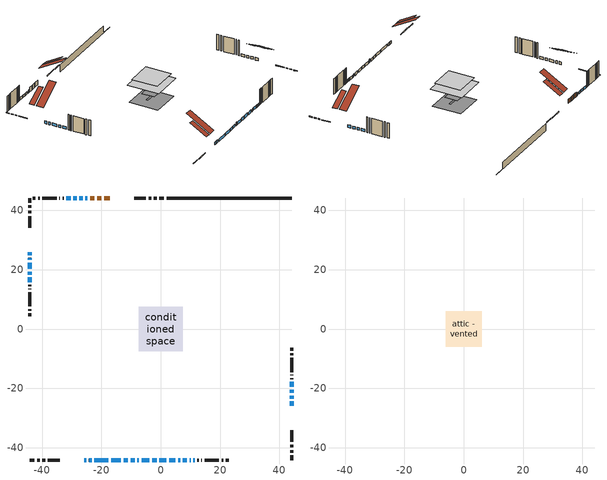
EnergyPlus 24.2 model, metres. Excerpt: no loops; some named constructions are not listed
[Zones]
conditioned space
 floor outside (Floor1 construction): -2.91,-2.91 -2.91,2.91 2.91,2.91 2.91,-2.91 z1.92
 floor adiabatic (AdiabaticFloorConstruction): -7.43,-7.43 -7.43,7.43 7.43,7.43 7.43,-7.43 z6.8
 floor foundation (Slab1 construction): -6.69,-6.69 -6.69,6.69 6.69,6.69 6.69,-6.69 z-1.45
 floor foundation (Slab2 construction): -3.71,-0.33 -3.71,0.33 3.71,0.33 3.71,-0.33 z0
 wall outside (RimJoist1 construction): 1.09,44.16 -0.48,44.16 / -44.16,-44.16 -42.59,-44.16 / -44.16,44.16 -44.16,42.59 / 44.16,-44.16 44.16,-42.59 z1.92:2.22
 wall outside (RimJoist2 construction): -1.4,44.16 -2.28,44.16 / -41.66,-44.16 -40.79,-44.16 / -44.16,41.66 -44.16,40.79 / 44.16,-41.66 44.16,-40.79 z1.92:2.22
 wall outside (RimJoist3 construction): -3.21,44.16 -4.08,44.16 / -39.86,-44.16 -38.98,-44.16 / -44.16,39.86 -44.16,38.98 / 44.16,-39.86 44.16,-38.98 z1.92:2.22
 wall outside (RimJoist4 construction): -5.01,44.16 -9.01,44.16 / -38.05,-44.16 -34.06,-44.16 / -44.16,38.05 -44.16,34.06 / 44.16,-38.05 44.16,-34.06 z1.92:2.22
 wall outside (AdiabaticWallConstruction 1): -17.27,44.16 -19.07,44.16 / -19.99,44.16 -21.44,44.16 / -22.36,44.16 -23.8,44.16 z1.92:3.95
 wall outside (AdiabaticWallConstruction): -25.8,-44.16 -25.11,-44.16 / -44.16,25.8 -44.16,24.86 / 44.16,-25.8 44.16,-24.39 / -24.73,44.16 -25.37,44.16 / -24.18,-44.16 -23.31,-44.16 / -44.16,23.93 -44.16,23.3 / -22.38,-44.16 -17.65,-44.16 / -44.16,22.37 -44.16,20.28 / -16.72,-44.16 -13.4,-44.16 / -12.47,-44.16 -11.06,-44.16 / 44.16,-23.46 44.16,-22.42 / -26.29,44.16 -27.41,44.16 / -10.13,-44.16 -8.78,-44.16 / -6.41,-44.16 -3.83,-44.16 / 44.16,-21.49 44.16,-20.44 / 44.16,-19.52 44.16,-17.81 / -44.16,19.36 -44.16,18.35 / 2.82,-44.16 4.91,-44.16 / -44.16,17.42 -44.16,15.77 / -28.34,44.16 -29.45,44.16 / 5.84,-44.16 6.52,-44.16 / 7.45,-44.16 8.8,-44.16 / 9.73,-44.16 10.1,-44.16 / -30.38,44.16 -31.79,44.16 / 11.03,-44.16 11.45,-44.16 z1.92:3.14; -7.85,-44.16 -7.34,-44.16 z1.92:3.55; -2.9,-44.16 -1.43,-44.16 / -0.5,-44.16 1.89,-44.16 z1.92:3.24
 wall outside (Wall1 construction): -32.72,44.16 -33.09,44.16 / 12.38,-44.16 12.75,-44.16 / -44.16,14.84 -44.16,14.47 / 44.16,-16.89 44.16,-16.52 z1.92:9.24
 wall outside (Wall2 construction): -34.01,44.16 -34.17,44.16 / 13.68,-44.16 13.83,-44.16 / -44.16,13.54 -44.16,13.39 / 44.16,-15.59 44.16,-15.44 z1.92:9.24
 wall outside (Wall3 construction): -35.1,44.16 -39.91,44.16 / 14.76,-44.16 19.57,-44.16 / -44.16,12.46 -44.16,7.65 / 44.16,-14.51 44.16,-9.69 z1.92:9.24
 wall outside (Wall4 construction): -40.84,44.16 -41.37,44.16 / 20.5,-44.16 21.03,-44.16 / -44.16,6.72 -44.16,6.19 / 44.16,-8.76 44.16,-8.24 z1.92:9.24
 wall outside (Wall6 construction): -42.3,44.16 -43.23,44.16 / 21.96,-44.16 22.89,-44.16 / -44.16,5.26 -44.16,4.33 / 44.16,-7.31 44.16,-6.38 z1.92:9.24
 wall foundation (FoundationWall1 construction): 2.02,44.16,-1.45 2.02,44.16,1.92 38.73,44.16,1.92 38.73,44.16,-1.35 44.16,44.16,-1.35 44.16,44.16,-1.45
 window (WindowConstruction): -25.8,-44.16 -25.11,-44.16 z1.92:3.14
 window (WindowConstruction 5): -44.16,25.8 -44.16,24.86 z1.92:3.14
 window (WindowConstruction 6): 44.16,-25.8 44.16,-24.39 z1.92:3.14
 window (WindowConstruction 7): -24.73,44.16 -25.37,44.16 z1.92:3.14
 window (WindowConstruction 8): -24.18,-44.16 -23.31,-44.16 z1.92:3.14
 window (WindowConstruction 9): -44.16,23.93 -44.16,23.3 z1.92:3.14
 window (WindowConstruction 10): -22.38,-44.16 -17.65,-44.16 z1.92:3.14
 window (WindowConstruction 11): -44.16,22.37 -44.16,20.28 z1.92:3.14
 window (WindowConstruction 12): -16.72,-44.16 -13.4,-44.16 z1.92:3.14
 window (WindowConstruction 13): -12.47,-44.16 -11.06,-44.16 z1.92:3.14
 window (WindowConstruction 14): 44.16,-23.46 44.16,-22.42 z1.92:3.14
 window (WindowConstruction 15): -26.29,44.16 -27.41,44.16 z1.92:3.14
 window (WindowConstruction 26): -10.13,-44.16 -8.78,-44.16 z1.92:3.14
 window (WindowConstruction 27): -7.85,-44.16 -7.34,-44.16 z1.92:3.54
 window (WindowConstruction 19): -6.41,-44.16 -3.83,-44.16 z1.92:3.14
 window (WindowConstruction 20): 44.16,-21.49 44.16,-20.45 z1.92:3.14
 window (WindowConstruction 21): 44.16,-19.52 44.16,-17.82 z1.92:3.14
 window (WindowConstruction 22): -44.16,19.36 -44.16,18.35 z1.92:3.14
 window (WindowConstruction 23): -2.9,-44.16 -1.43,-44.16 z1.92:3.24
 window (WindowConstruction 24): -0.5,-44.16 1.89,-44.16 z1.92:3.24
 window (WindowConstruction 1): 2.82,-44.16 4.91,-44.16 z1.92:3.14
 window (WindowConstruction 25): -44.16,17.42 -44.16,15.77 z1.92:3.14
 window (WindowConstruction 16): -28.34,44.16 -29.45,44.16 z1.92:3.14
 window (WindowConstruction 17): 5.84,-44.16 6.52,-44.16 z1.92:3.14
 window (WindowConstruction 18): 7.45,-44.16 8.8,-44.16 z1.92:3.14
 window (WindowConstruction 2): 9.73,-44.16 10.1,-44.16 z1.92:3.14
 window (WindowConstruction 3): -30.38,44.16 -31.79,44.16 z1.92:3.14
 window (WindowConstruction 4): 11.03,-44.16 11.45,-44.16 z1.92:3.14
 door (Door): -17.27,44.16 -19.07,44.16 z1.92:3.95
 door (Door 1): -20,44.16 -21.43,44.16 z1.92:3.95
 door (Door 2): -22.36,44.16 -23.8,44.16 z1.92:3.95
 ceiling adiabatic (AdiabaticFloorConstruction): 7.43,-7.43 7.43,7.43 -7.43,7.43 -7.43,-7.43 z6.8
 roof outside (Roof1 construction): -12.19,44.16,9.24 -12.19,36.39,13.76 -9.94,36.39,13.76 -9.94,44.16,9.24; -30.88,-44.16,9.24 -30.88,-36.39,13.76 -33.13,-36.39,13.76 -33.13,-44.16,9.24; -44.16,30.88,9.24 -36.39,30.88,13.76 -36.39,33.13,13.76 -44.16,33.13,9.24; 44.16,-30.88,9.24 36.39,-30.88,13.76 36.39,-33.13,13.76 44.16,-33.13,9.24
attic - vented
 floor to conditioned space (Floor2 construction Reversed): -5.99,-5.99 -5.99,5.99 5.99,5.99 5.99,-5.99 z9.24
 roof outside (Roof2 construction): -16.34,44.16,9.24 -16.34,33.01,15.73 -13.12,33.01,15.73 -13.12,44.16,9.24; -26.73,-44.16,9.24 -26.73,-33.01,15.73 -29.95,-33.01,15.73 -29.95,-44.16,9.24; -44.16,26.73,9.24 -33.01,26.73,15.73 -33.01,29.95,15.73 -44.16,29.95,9.24; 44.16,-26.73,9.24 33.01,-26.73,15.73 33.01,-29.95,15.73 44.16,-29.95,9.24
[Schedule:Day:Interval]
misc plug loads schedule day: No, 06:00, 0.705882, 07:00, 0.745098, 08:00, 0.803922, 15:00, 0.823529, 16:00, 0.862745, 17:00, 0.921569, 18:00, 0.980392, 19:00, 1, 20:00, 0.980392, 21:00, 0.941176, 22:00, 0.862745, 23:00, 0.784314, 24:00, 0.72549
misc plug loads schedule default day; general water use schedule default day; clothes dryer exhaust 0 schedule default day; cooling season schedule day; cooling season schedule day 2; cooling season schedule default day; exterior lighting schedule default day; natural vent schedule default day: No, 24:00, 0
general water use schedule day: No, 01:00, 0.315068, 03:00, 0.287671, 04:00, 0.342466, 05:00, 0.369863, 06:00, 0.520548, 07:00, 0.60274, 08:00, 0.534247, 10:00, 0.506849, 11:00, 0.465753, 14:00, 0.479452, 15:00, 0.534247, 16:00, 0.589041, 17:00, 0.69863, 18:00, 0.876712, 19:00, 0.890411, 20:00, 0.986301, 21:00, 1, 22:00, 0.863014, 23:00, 0.616438, 24:00, 0.465753
clothes dryer exhaust 0 schedule day: No, 01:00, 0.123457, 02:00, 0.0740741, 03:00, 0.0493827, 04:00, 0.0246914, 05:00, 0.0493827, 06:00, 0.0740741, 07:00, 0.197531, 08:00, 0.395062, 09:00, 0.592593, 10:00, 0.839506, 11:00, 0.962963, 12:00, 1, 13:00, 0.91358, 14:00, 0.82716, 15:00, 0.716049, 16:00, 0.753086, 17:00, 0.679012, 18:00, 0.666667, 20:00, 0.62963, 21:00, 0.641975, 22:00, 0.666667, 23:00, 0.54321, 24:00, 0.296296
cooling season schedule day 1: No, 24:00, 1
exterior lighting schedule day: No, 01:00, 0.566667, 03:00, 0.524167, 05:00, 0.495833, 06:00, 0.5525, 07:00, 0.623333, 08:00, 0.580833, 09:00, 0.439167, 10:00, 0.354167, 12:00, 0.34, 13:00, 0.354167, 14:00, 0.396667, 15:00, 0.425, 16:00, 0.495833, 17:00, 0.623333, 18:00, 0.793333, 19:00, 0.906667, 20:00, 0.963333, 21:00, 0.991667, 22:00, 0.920833, 23:00, 0.793333, 24:00, 0.665833
exterior lighting schedule day 1: No, 01:00, 0.528571, 03:00, 0.488929, 05:00, 0.4625, 06:00, 0.515357, 07:00, 0.581429, 08:00, 0.541786, 09:00, 0.409643, 10:00, 0.330357, 12:00, 0.317143, 13:00, 0.330357, 14:00, 0.37, 15:00, 0.396429, 16:00, 0.4625, 17:00, 0.581429, 18:00, 0.74, 19:00, 0.845714, 20:00, 0.898571, 21:00, 0.925, 22:00, 0.858929, 23:00, 0.74, 24:00, 0.621071
exterior lighting schedule day 10: No, 01:00, 0.552381, 03:00, 0.510952, 05:00, 0.483333, 06:00, 0.538571, 07:00, 0.607619, 08:00, 0.56619, 09:00, 0.428095, 10:00, 0.345238, 12:00, 0.331429, 13:00, 0.345238, 14:00, 0.386667, 15:00, 0.414286, 16:00, 0.483333, 17:00, 0.607619, 18:00, 0.773333, 19:00, 0.88381, 20:00, 0.939048, 21:00, 0.966667, 22:00, 0.897619, 23:00, 0.773333, 24:00, 0.649048
exterior lighting schedule day 11: No, 01:00, 0.571429, 03:00, 0.528571, 05:00, 0.5, 06:00, 0.557143, 07:00, 0.628571, 08:00, 0.585714, 09:00, 0.442857, 10:00, 0.357143, 12:00, 0.342857, 13:00, 0.357143, 14:00, 0.4, 15:00, 0.428571, 16:00, 0.5, 17:00, 0.628571, 18:00, 0.8, 19:00, 0.914286, 20:00, 0.971429, 21:00, 1, 22:00, 0.928571, 23:00, 0.8, 24:00, 0.671429
exterior lighting schedule day 2: No, 01:00, 0.485714, 03:00, 0.449286, 05:00, 0.425, 06:00, 0.473571, 07:00, 0.534286, 08:00, 0.497857, 09:00, 0.376429, 10:00, 0.303571, 12:00, 0.291429, 13:00, 0.303571, 14:00, 0.34, 15:00, 0.364286, 16:00, 0.425, 17:00, 0.534286, 18:00, 0.68, 19:00, 0.777143, 20:00, 0.825714, 21:00, 0.85, 22:00, 0.789286, 23:00, 0.68, 24:00, 0.570714
exterior lighting schedule day 3: No, 01:00, 0.442857, 03:00, 0.409643, 05:00, 0.3875, 06:00, 0.431786, 07:00, 0.487143, 08:00, 0.453929, 09:00, 0.343214, 10:00, 0.276786, 12:00, 0.265714, 13:00, 0.276786, 14:00, 0.31, 15:00, 0.332143, 16:00, 0.3875, 17:00, 0.487143, 18:00, 0.62, 19:00, 0.708571, 20:00, 0.752857, 21:00, 0.775, 22:00, 0.719643, 23:00, 0.62, 24:00, 0.520357
exterior lighting schedule day 4: No, 01:00, 0.4, 03:00, 0.37, 05:00, 0.35, 06:00, 0.39, 07:00, 0.44, 08:00, 0.41, 09:00, 0.31, 10:00, 0.25, 12:00, 0.24, 13:00, 0.25, 14:00, 0.28, 15:00, 0.3, 16:00, 0.35, 17:00, 0.44, 18:00, 0.56, 19:00, 0.64, 20:00, 0.68, 21:00, 0.7, 22:00, 0.65, 23:00, 0.56, 24:00, 0.47
exterior lighting schedule day 5: No, 01:00, 0.380952, 03:00, 0.352381, 05:00, 0.333333, 06:00, 0.371429, 07:00, 0.419048, 08:00, 0.390476, 09:00, 0.295238, 10:00, 0.238095, 12:00, 0.228571, 13:00, 0.238095, 14:00, 0.266667, 15:00, 0.285714, 16:00, 0.333333, 17:00, 0.419048, 18:00, 0.533333, 19:00, 0.609524, 20:00, 0.647619, 21:00, 0.666667, 22:00, 0.619048, 23:00, 0.533333, 24:00, 0.447619
exterior lighting schedule day 6: No, 01:00, 0.390476, 03:00, 0.36119, 05:00, 0.341667, 06:00, 0.380714, 07:00, 0.429524, 08:00, 0.400238, 09:00, 0.302619, 10:00, 0.244048, 12:00, 0.234286, 13:00, 0.244048, 14:00, 0.273333, 15:00, 0.292857, 16:00, 0.341667, 17:00, 0.429524, 18:00, 0.546667, 19:00, 0.624762, 20:00, 0.66381, 21:00, 0.683333, 22:00, 0.634524, 23:00, 0.546667, 24:00, 0.45881
exterior lighting schedule day 7: No, 01:00, 0.419048, 03:00, 0.387619, 05:00, 0.366667, 06:00, 0.408571, 07:00, 0.460952, 08:00, 0.429524, 09:00, 0.324762, 10:00, 0.261905, 12:00, 0.251429, 13:00, 0.261905, 14:00, 0.293333, 15:00, 0.314286, 16:00, 0.366667, 17:00, 0.460952, 18:00, 0.586667, 19:00, 0.670476, 20:00, 0.712381, 21:00, 0.733333, 22:00, 0.680952, 23:00, 0.586667, 24:00, 0.492381
exterior lighting schedule day 8: No, 01:00, 0.466667, 03:00, 0.431667, 05:00, 0.408333, 06:00, 0.455, 07:00, 0.513333, 08:00, 0.478333, 09:00, 0.361667, 10:00, 0.291667, 12:00, 0.28, 13:00, 0.291667, 14:00, 0.326667, 15:00, 0.35, 16:00, 0.408333, 17:00, 0.513333, 18:00, 0.653333, 19:00, 0.746667, 20:00, 0.793333, 21:00, 0.816667, 22:00, 0.758333, 23:00, 0.653333, 24:00, 0.548333
exterior lighting schedule day 9: No, 01:00, 0.509524, 03:00, 0.47131, 05:00, 0.445833, 06:00, 0.496786, 07:00, 0.560476, 08:00, 0.522262, 09:00, 0.394881, 10:00, 0.318452, 12:00, 0.305714, 13:00, 0.318452, 14:00, 0.356667, 15:00, 0.382143, 16:00, 0.445833, 17:00, 0.560476, 18:00, 0.713333, 19:00, 0.815238, 20:00, 0.86619, 21:00, 0.891667, 22:00, 0.827976, 23:00, 0.713333, 24:00, 0.59869
[Schedule:Week:Daily]
misc plug loads schedule Week Rule - Jan1-Dec31: misc plug loads schedule day, misc plug loads schedule day, misc plug loads schedule day, misc plug loads schedule day, misc plug loads schedule day, misc plug loads schedule day, misc plug loads schedule day, misc plug loads schedule default day, misc plug loads schedule default day, misc plug loads schedule default day, misc plug loads schedule default day, misc plug loads schedule default day
general water use schedule Week Rule - Jan1-Dec31: general water use schedule day, general water use schedule day, general water use schedule day, general water use schedule day, general water use schedule day, general water use schedule day, general water use schedule day, general water use schedule default day, general water use schedule default day, general water use schedule default day, general water use schedule default day, general water use schedule default day
clothes dryer exhaust 0 schedule Week Rule - Jan1-Dec31: clothes dryer exhaust 0 schedule day, clothes dryer exhaust 0 schedule day, clothes dryer exhaust 0 schedule day, clothes dryer exhaust 0 schedule day, clothes dryer exhaust 0 schedule day, clothes dryer exhaust 0 schedule day, clothes dryer exhaust 0 schedule day, clothes dryer exhaust 0 schedule default day, clothes dryer exhaust 0 schedule default day, clothes dryer exhaust 0 schedule default day, clothes dryer exhaust 0 schedule default day, clothes dryer exhaust 0 schedule default day
cooling season schedule Week Rule - Jan1-May26: cooling season schedule day, cooling season schedule day, cooling season schedule day, cooling season schedule day, cooling season schedule day, cooling season schedule day, cooling season schedule day, cooling season schedule default day, cooling season schedule default day, cooling season schedule default day, cooling season schedule default day, cooling season schedule default day
cooling season schedule Week Rule - May27-Jun2: cooling season schedule day, cooling season schedule day, cooling season schedule day, cooling season schedule day, cooling season schedule day, cooling season schedule day 1, cooling season schedule day 1, cooling season schedule default day, cooling season schedule default day, cooling season schedule default day, cooling season schedule default day, cooling season schedule default day
cooling season schedule Week Rule - Jun3-Aug25: cooling season schedule day 1, cooling season schedule day 1, cooling season schedule day 1, cooling season schedule day 1, cooling season schedule day 1, cooling season schedule day 1, cooling season schedule day 1, cooling season schedule default day, cooling season schedule default day, cooling season schedule default day, cooling season schedule default day, cooling season schedule default day
cooling season schedule Week Rule - Aug26-Sep1: cooling season schedule day 1, cooling season schedule day 1, cooling season schedule day 1, cooling season schedule day 1, cooling season schedule day 1, cooling season schedule day 1, cooling season schedule day 2, cooling season schedule default day, cooling season schedule default day, cooling season schedule default day, cooling season schedule default day, cooling season schedule default day
cooling season schedule Week Rule - Sep2-Dec31: cooling season schedule day 2, cooling season schedule day 2, cooling season schedule day 2, cooling season schedule day 2, cooling season schedule day 2, cooling season schedule day 2, cooling season schedule day 2, cooling season schedule default day, cooling season schedule default day, cooling season schedule default day, cooling season schedule default day, cooling season schedule default day
exterior lighting schedule Week Rule - Jan1-Jan27: exterior lighting schedule day, exterior lighting schedule day, exterior lighting schedule day, exterior lighting schedule day, exterior lighting schedule day, exterior lighting schedule day, exterior lighting schedule day, exterior lighting schedule default day, exterior lighting schedule default day, exterior lighting schedule default day, exterior lighting schedule default day, exterior lighting schedule default day
exterior lighting schedule Week Rule - Jan28-Feb3: exterior lighting schedule day, exterior lighting schedule day, exterior lighting schedule day, exterior lighting schedule day, exterior lighting schedule day 1, exterior lighting schedule day 1, exterior lighting schedule day 1, exterior lighting schedule default day, exterior lighting schedule default day, exterior lighting schedule default day, exterior lighting schedule default day, exterior lighting schedule default day
exterior lighting schedule Week Rule - Feb4-Feb24: exterior lighting schedule day 1, exterior lighting schedule day 1, exterior lighting schedule day 1, exterior lighting schedule day 1, exterior lighting schedule day 1, exterior lighting schedule day 1, exterior lighting schedule day 1, exterior lighting schedule default day, exterior lighting schedule default day, exterior lighting schedule default day, exterior lighting schedule default day, exterior lighting schedule default day
exterior lighting schedule Week Rule - Feb25-Mar3: exterior lighting schedule day 1, exterior lighting schedule day 1, exterior lighting schedule day 1, exterior lighting schedule day 1, exterior lighting schedule day 2, exterior lighting schedule day 2, exterior lighting schedule day 2, exterior lighting schedule default day, exterior lighting schedule default day, exterior lighting schedule default day, exterior lighting schedule default day, exterior lighting schedule default day
exterior lighting schedule Week Rule - Mar4-Mar31: exterior lighting schedule day 2, exterior lighting schedule day 2, exterior lighting schedule day 2, exterior lighting schedule day 2, exterior lighting schedule day 2, exterior lighting schedule day 2, exterior lighting schedule day 2, exterior lighting schedule default day, exterior lighting schedule default day, exterior lighting schedule default day, exterior lighting schedule default day, exterior lighting schedule default day
exterior lighting schedule Week Rule - Apr1-Apr28: exterior lighting schedule day 3, exterior lighting schedule day 3, exterior lighting schedule day 3, exterior lighting schedule day 3, exterior lighting schedule day 3, exterior lighting schedule day 3, exterior lighting schedule day 3, exterior lighting schedule default day, exterior lighting schedule default day, exterior lighting schedule default day, exterior lighting schedule default day, exterior lighting schedule default day
exterior lighting schedule Week Rule - Apr29-May5: exterior lighting schedule day 3, exterior lighting schedule day 3, exterior lighting schedule day 4, exterior lighting schedule day 4, exterior lighting schedule day 4, exterior lighting schedule day 4, exterior lighting schedule day 4, exterior lighting schedule default day, exterior lighting schedule default day, exterior lighting schedule default day, exterior lighting schedule default day, exterior lighting schedule default day
exterior lighting schedule Week Rule - May6-May26: exterior lighting schedule day 4, exterior lighting schedule day 4, exterior lighting schedule day 4, exterior lighting schedule day 4, exterior lighting schedule day 4, exterior lighting schedule day 4, exterior lighting schedule day 4, exterior lighting schedule default day, exterior lighting schedule default day, exterior lighting schedule default day, exterior lighting schedule default day, exterior lighting schedule default day
exterior lighting schedule Week Rule - May27-Jun2: exterior lighting schedule day 4, exterior lighting schedule day 4, exterior lighting schedule day 4, exterior lighting schedule day 4, exterior lighting schedule day 4, exterior lighting schedule day 5, exterior lighting schedule day 5, exterior lighting schedule default day, exterior lighting schedule default day, exterior lighting schedule default day, exterior lighting schedule default day, exterior lighting schedule default day
exterior lighting schedule Week Rule - Jun3-Jun30: exterior lighting schedule day 5, exterior lighting schedule day 5, exterior lighting schedule day 5, exterior lighting schedule day 5, exterior lighting schedule day 5, exterior lighting schedule day 5, exterior lighting schedule day 5, exterior lighting schedule default day, exterior lighting schedule default day, exterior lighting schedule default day, exterior lighting schedule default day, exterior lighting schedule default day
exterior lighting schedule Week Rule - Jul1-Jul28: exterior lighting schedule day 6, exterior lighting schedule day 6, exterior lighting schedule day 6, exterior lighting schedule day 6, exterior lighting schedule day 6, exterior lighting schedule day 6, exterior lighting schedule day 6, exterior lighting schedule default day, exterior lighting schedule default day, exterior lighting schedule default day, exterior lighting schedule default day, exterior lighting schedule default day
exterior lighting schedule Week Rule - Jul29-Aug4: exterior lighting schedule day 6, exterior lighting schedule day 6, exterior lighting schedule day 6, exterior lighting schedule day 7, exterior lighting schedule day 7, exterior lighting schedule day 7, exterior lighting schedule day 7, exterior lighting schedule default day, exterior lighting schedule default day, exterior lighting schedule default day, exterior lighting schedule default day, exterior lighting schedule default day
exterior lighting schedule Week Rule - Aug5-Aug25: exterior lighting schedule day 7, exterior lighting schedule day 7, exterior lighting schedule day 7, exterior lighting schedule day 7, exterior lighting schedule day 7, exterior lighting schedule day 7, exterior lighting schedule day 7, exterior lighting schedule default day, exterior lighting schedule default day, exterior lighting schedule default day, exterior lighting schedule default day, exterior lighting schedule default day
exterior lighting schedule Week Rule - Aug26-Sep1: exterior lighting schedule day 7, exterior lighting schedule day 7, exterior lighting schedule day 7, exterior lighting schedule day 7, exterior lighting schedule day 7, exterior lighting schedule day 7, exterior lighting schedule day 8, exterior lighting schedule default day, exterior lighting schedule default day, exterior lighting schedule default day, exterior lighting schedule default day, exterior lighting schedule default day
exterior lighting schedule Week Rule - Sep2-Sep29: exterior lighting schedule day 8, exterior lighting schedule day 8, exterior lighting schedule day 8, exterior lighting schedule day 8, exterior lighting schedule day 8, exterior lighting schedule day 8, exterior lighting schedule day 8, exterior lighting schedule default day, exterior lighting schedule default day, exterior lighting schedule default day, exterior lighting schedule default day, exterior lighting schedule default day
exterior lighting schedule Week Rule - Sep30-Oct6: exterior lighting schedule day 8, exterior lighting schedule day 9, exterior lighting schedule day 9, exterior lighting schedule day 9, exterior lighting schedule day 9, exterior lighting schedule day 9, exterior lighting schedule day 9, exterior lighting schedule default day, exterior lighting schedule default day, exterior lighting schedule default day, exterior lighting schedule default day, exterior lighting schedule default day
exterior lighting schedule Week Rule - Oct7-Oct27: exterior lighting schedule day 9, exterior lighting schedule day 9, exterior lighting schedule day 9, exterior lighting schedule day 9, exterior lighting schedule day 9, exterior lighting schedule day 9, exterior lighting schedule day 9, exterior lighting schedule default day, exterior lighting schedule default day, exterior lighting schedule default day, exterior lighting schedule default day, exterior lighting schedule default day
exterior lighting schedule Week Rule - Oct28-Nov3: exterior lighting schedule day 9, exterior lighting schedule day 9, exterior lighting schedule day 9, exterior lighting schedule day 9, exterior lighting schedule day 10, exterior lighting schedule day 10, exterior lighting schedule day 10, exterior lighting schedule default day, exterior lighting schedule default day, exterior lighting schedule default day, exterior lighting schedule default day, exterior lighting schedule default day
exterior lighting schedule Week Rule - Nov4-Nov24: exterior lighting schedule day 10, exterior lighting schedule day 10, exterior lighting schedule day 10, exterior lighting schedule day 10, exterior lighting schedule day 10, exterior lighting schedule day 10, exterior lighting schedule day 10, exterior lighting schedule default day, exterior lighting schedule default day, exterior lighting schedule default day, exterior lighting schedule default day, exterior lighting schedule default day
exterior lighting schedule Week Rule - Nov25-Dec1: exterior lighting schedule day 10, exterior lighting schedule day 10, exterior lighting schedule day 10, exterior lighting schedule day 10, exterior lighting schedule day 10, exterior lighting schedule day 10, exterior lighting schedule day 11, exterior lighting schedule default day, exterior lighting schedule default day, exterior lighting schedule default day, exterior lighting schedule default day, exterior lighting schedule default day
exterior lighting schedule Week Rule - Dec2-Dec31: exterior lighting schedule day 11, exterior lighting schedule day 11, exterior lighting schedule day 11, exterior lighting schedule day 11, exterior lighting schedule day 11, exterior lighting schedule day 11, exterior lighting schedule day 11, exterior lighting schedule default day, exterior lighting schedule default day, exterior lighting schedule default day, exterior lighting schedule default day, exterior lighting schedule default day
natural vent schedule Week Rule - Jan1-Dec31: natural vent schedule default day, natural vent schedule default day, natural vent schedule default day, natural vent schedule default day, natural vent schedule default day, natural vent schedule default day, natural vent schedule default day, natural vent schedule default day, natural vent schedule default day, natural vent schedule default day, natural vent schedule default day, natural vent schedule default day
[Schedule:Year]
clothes dryer exhaust 0 schedule: clothes dryer exhaust 0 schedule Week Rule - Jan1-Dec31, 1, 1, 12, 31
cooling season schedule: cooling season schedule Week Rule - Jan1-May26, 1, 1, 5, 26, cooling season schedule Week Rule - May27-Jun2, 5, 27, 6, 2, cooling season schedule Week Rule - Jun3-Aug25, 6, 3, 8, 25, cooling season schedule Week Rule - Aug26-Sep1, 8, 26, 9, 1, cooling season schedule Week Rule - Sep2-Dec31, 9, 2, 12, 31
natural vent schedule: natural vent schedule Week Rule - Jan1-Dec31, 1, 1, 12, 31
